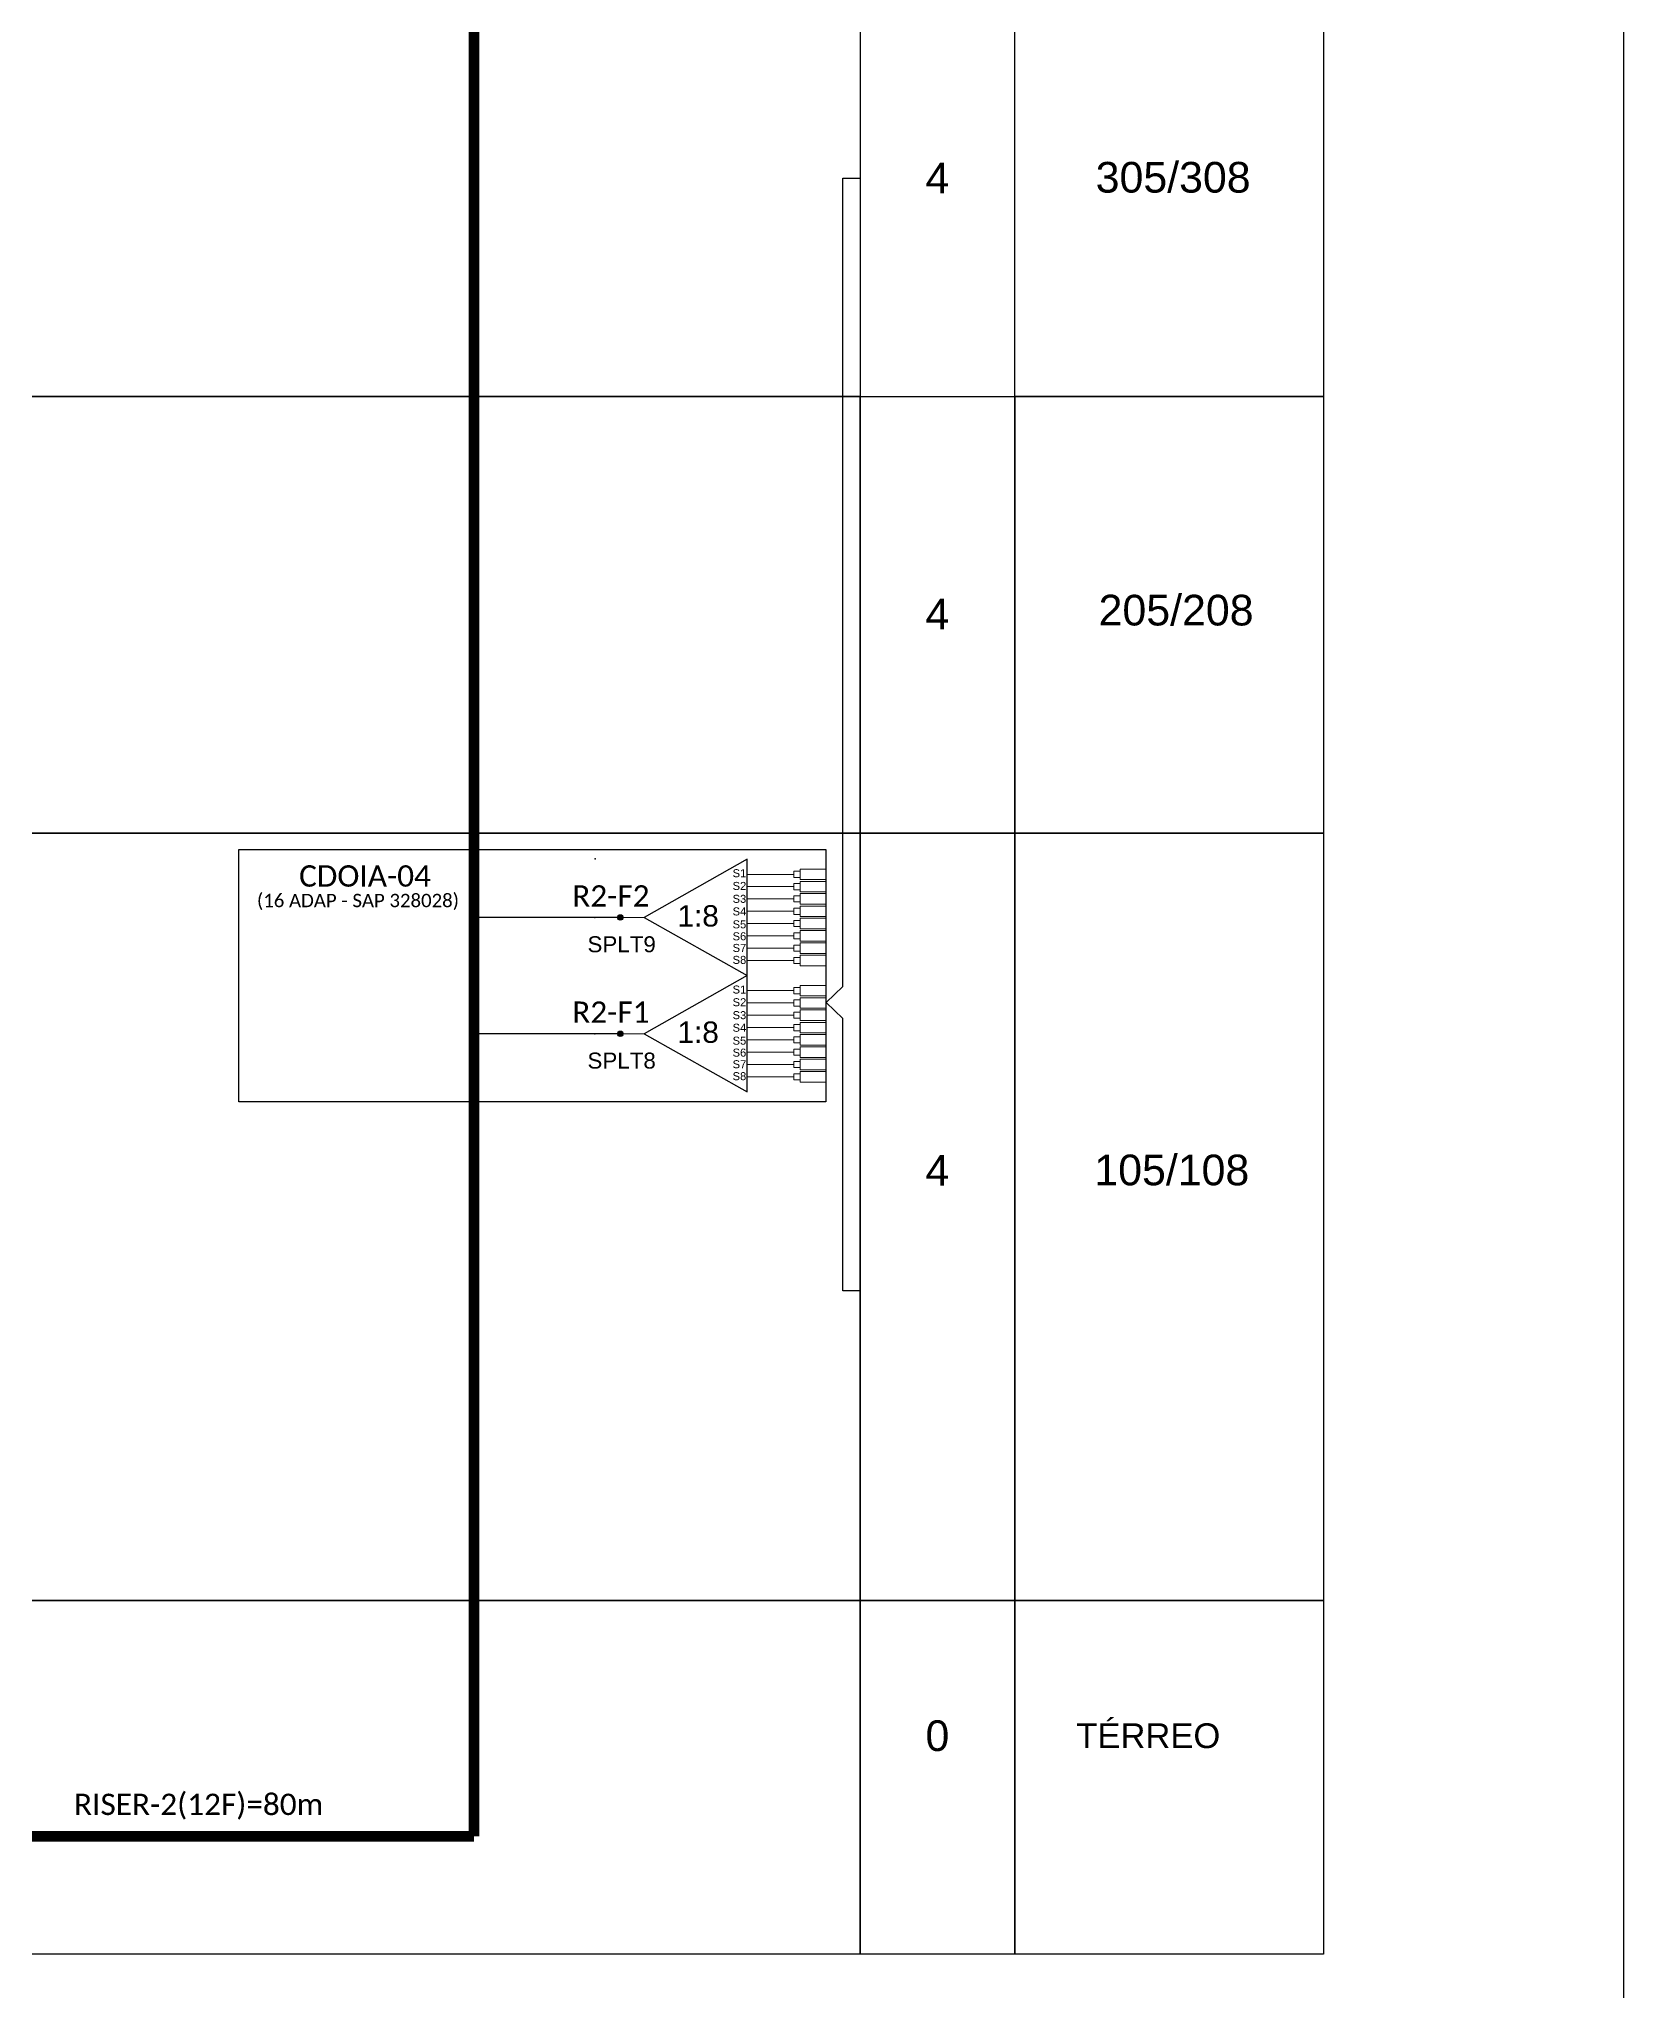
# Model space of a CAD drawing. Header units: millimetres. Extents: x 685560 to 956314, y 7459598 to 7518998.
# Drawn here: x 944436 to 956314, y 7472597 to 7487230 of the extents above; entities that cross this region are included whole.
import ezdxf
from ezdxf.enums import TextEntityAlignment as Align

# ---------------------------------------------------------------- set-up
doc = ezdxf.new("R2010")
doc.units = ezdxf.units.MM
doc.header["$LTSCALE"] = 3
doc.styles.add('ARIAL', font='')
doc.styles.add('WMF-Calibri0', font='')
doc.styles.get('ARIAL').set_extended_font_data('Arial')
doc.styles.get('WMF-Calibri0').set_extended_font_data('Calibri')

# ---------------------------------------------------------------- blocks, each defined once
blk = doc.blocks.new('SPLT_1-8_SC-APC')
at = {"color": 1}
blk.add_lwpolyline([(-7.37, -2.1), (-17.04, -7.55), (-7.37, -13), (-7.37, -2.1)], dxfattribs=at)
at = {"color": 3, "lineweight": 0}
for points in [[(-2.99, -3.51), (-7.37, -3.51)], [(-2.41, -3.02), (-2.41, -4)], [(-2.41, -3.02), (0, -3.02)], [(-7.37, -4.66), (-2.99, -4.66)], [(-2.41, -4), (0, -4)], [(-2.41, -4.17), (-2.41, -5.16)], [(-2.41, -4.17), (0, -4.17)], [(-2.41, -5.16), (0, -5.16)], [(-2.41, -5.32), (-2.41, -6.31)], [(-2.41, -5.32), (0, -5.32)], [(-7.37, -5.82), (-2.99, -5.82)], [(-7.37, -6.97), (-2.99, -6.97)], [(-2.41, -6.31), (0, -6.31)], [(-2.41, -6.48), (-2.41, -7.46)], [(-2.41, -6.48), (0, -6.48)], [(-7.37, -8.12), (-2.99, -8.12)], [(-2.41, -7.46), (0, -7.46)], [(-2.41, -7.63), (-2.41, -8.62)], [(-2.41, -7.63), (0, -7.63)], [(-2.41, -8.62), (0, -8.62)], [(-2.41, -8.78), (-2.41, -9.77)], [(-2.41, -8.78), (0, -8.78)], [(-7.37, -9.28), (-2.99, -9.28)], [(-7.37, -10.43), (-2.99, -10.43)], [(-2.41, -9.77), (0, -9.77)], [(-2.41, -9.94), (-2.41, -10.92)], [(-2.41, -9.94), (0, -9.94)], [(-2.41, -10.92), (0, -10.92)], [(-7.37, -11.58), (-2.99, -11.58)], [(-2.41, -11.09), (-2.41, -12.08)], [(-2.41, -11.09), (0, -11.09)], [(-2.41, -12.08), (0, -12.08)]]:
    blk.add_lwpolyline(points, dxfattribs=at)
for points in [[(-2.99, -3.22), (-2.41, -3.22), (-2.41, -3.8), (-2.99, -3.8)], [(-2.99, -4.38), (-2.41, -4.38), (-2.41, -4.95), (-2.99, -4.95)], [(-2.99, -5.53), (-2.41, -5.53), (-2.41, -6.1), (-2.99, -6.1)], [(-2.99, -6.68), (-2.41, -6.68), (-2.41, -7.26), (-2.99, -7.26)], [(-2.99, -7.84), (-2.41, -7.84), (-2.41, -8.41), (-2.99, -8.41)], [(-2.99, -8.99), (-2.41, -8.99), (-2.41, -9.56), (-2.99, -9.56)], [(-2.99, -10.14), (-2.41, -10.14), (-2.41, -10.72), (-2.99, -10.72)], [(-2.99, -11.3), (-2.41, -11.3), (-2.41, -11.87), (-2.99, -11.87)]]:
    blk.add_lwpolyline(points, close=True, dxfattribs=at)
at = {"color": 1, "lineweight": 0}
blk.add_lwpolyline([(-17.04, -7.55), (-19.26, -7.55)], dxfattribs=at)
at = {"color": 1, "style": 'ARIAL'}
for s, height, p in [('S1', 0.75, (-8.74, -3.78)), ('S2', 0.75, (-8.74, -4.97)), ('S3', 0.75, (-8.74, -6.18)), ('1:8', 2, (-13.91, -8.4)), ('S4', 0.75, (-8.74, -7.36)), ('S5', 0.75, (-8.74, -8.57)), ('S6', 0.75, (-8.74, -9.69)), ('S7', 0.75, (-8.74, -10.78)), ('S8', 0.75, (-8.74, -11.9))]:
    blk.add_text(s, height=height, dxfattribs=at).set_placement(p)
blk = doc.blocks.new('A$C415C251F')
at = {"color": 3}
blk.add_point((0, 0), dxfattribs=at)
blk = doc.blocks.new('LEG_CDOIA8_C-SPLT_DIR')
at = {"color": 3}
blk.add_blockref('A$C415C251F', (0, 0), dxfattribs=at)
at = {"color": 1, "style": 'WMF-Calibri0', "flags": 4}
blk.add_attdef('CDO', (-26.84, -2.61), '', height=2, dxfattribs=at)
blk.add_attdef('MODELO', text='', height=1.5, dxfattribs=at).set_placement((-22.23, -4.54), align=Align.CENTER)
at = {"style": 'ARIAL', "flags": 4}
blk.add_attdef('SPLITAGEM', text='', height=1.5, dxfattribs=at).set_placement((-18.36, -12.59), align=Align.CENTER)
blk = doc.blocks.new('SPLITTER_')
blk.add_point((0, 0))
at = {"style": 'ARIAL', "flags": 4}
blk.add_attdef('SPLT', (0, -3.26), '', height=1.5, dxfattribs=at)

msp = doc.modelspace()

# ---------------------------------------------------------------- hatches: boundary and pattern name
h = msp.add_hatch(color=3)
h.dxf.hatch_style = 1
edge = h.paths.add_edge_path()
edge.add_arc((948792, 7480645), 20.5, 0, 360)
h = msp.add_hatch(color=3)
h.dxf.hatch_style = 1
edge = h.paths.add_edge_path()
edge.add_arc((948792, 7479773), 20.5, 0, 360)

# ---------------------------------------------------------------- linework, layer by layer
for points in [[(872214, 7459598), (956314, 7459598), (956314, 7518998), (872214, 7518998)], [(934161, 7487824), (950591, 7487824), (950591, 7484550), (934161, 7484550)], [(951748, 7487824), (954063, 7487824), (954063, 7484550), (951748, 7484550)], [(934161, 7484550), (950591, 7484550), (950591, 7481276), (934161, 7481276)], [(950591, 7484550), (951748, 7484550), (951748, 7481276), (950591, 7481276)], [(951748, 7484550), (954063, 7484550), (954063, 7481276), (951748, 7481276)], [(934161, 7481276), (950591, 7481276), (950591, 7475524), (934161, 7475524)], [(950591, 7481276), (951748, 7481276), (951748, 7475524), (950591, 7475524)], [(951748, 7481276), (954063, 7481276), (954063, 7475524), (951748, 7475524)], [(934161, 7475524), (950591, 7475524), (950591, 7472873), (934161, 7472873)], [(950591, 7475524), (951748, 7475524), (951748, 7472873), (950591, 7472873)], [(951748, 7475524), (954063, 7475524), (954063, 7472873), (951748, 7472873)]]:
    msp.add_lwpolyline(points, close=True)
at = {"color": 6, "const_width": 80}
for points in [[(947695, 7473757), (947694, 7502971)], [(943579, 7476460), (943825, 7476460), (943825, 7473757), (947695, 7473757)]]:
    msp.add_lwpolyline(points, dxfattribs=at)
at = {"color": 3}
for points in [[(950460, 7480128), (950460, 7486187), (950592, 7486187)], [(950591, 7477845), (950459, 7477845), (950460, 7479887), (950335, 7480007), (950460, 7480128), (950460, 7480128)]]:
    msp.add_lwpolyline(points, dxfattribs=at)
at = {"color": 1}
msp.add_lwpolyline([(945932, 7481154), (950333, 7481154), (950333, 7479262), (945932, 7479262)], close=True, dxfattribs=at)
at = {"color": 6}
for points in [[(948792, 7480645), (947694, 7480645)], [(948792, 7479773), (947694, 7479773)]]:
    msp.add_lwpolyline(points, dxfattribs=at)
at = {"color": 3}
for centre in [(948792, 7480645), (948792, 7479773)]:
    msp.add_circle(centre, 20.5, dxfattribs=at)

# ---------------------------------------------------------------- block references
at = {"color": 1}
ref = msp.add_blockref('LEG_CDOIA8_C-SPLT_DIR', (948605, 7481085), dxfattribs=dict(at, xscale=80.00000000001819, yscale=79.99999999992724, zscale=80))
ref.add_attrib('CDO', 'CDOIA-04', (946385, 7480876), dxfattribs={"color": 1, "height": 160, "style": 'WMF-Calibri0'})
ref.add_attrib('MODELO', '(16 ADAP - SAP 328028)', dxfattribs={"color": 1, "height": 100, "style": 'WMF-Calibri0'}).set_placement((946826, 7480722), align=Align.CENTER)
at = {"color": 3, "xscale": 80.00000000001819, "yscale": 79.99999999992724, "zscale": 80}
for p in [(950333, 7481249), (950333, 7480377)]:
    msp.add_blockref('SPLT_1-8_SC-APC', p, dxfattribs=at)
ref = msp.add_blockref('SPLITTER_', (948602, 7480645), dxfattribs=dict(xscale=80.00000000001819, yscale=79.99999999992724, zscale=80))
ref.add_attrib('SPLT', 'SPLT9', (948546, 7480384), dxfattribs={"height": 120, "style": 'ARIAL'})
ref = msp.add_blockref('SPLITTER_', (948602, 7479773), dxfattribs=dict(xscale=80.00000000001819, yscale=79.99999999992724, zscale=80))
ref.add_attrib('SPLT', 'SPLT8', (948546, 7479512), dxfattribs={"height": 120, "style": 'ARIAL'})

# ---------------------------------------------------------------- texts
at = {"style": 'ARIAL'}
for s, height, p in [('305/308', 230, (952355, 7486079)), ('205/208', 230, (952377, 7482834)), ('105/108', 230, (952345, 7478637)), ('TÉRREO', 185.4, (952210, 7474418))]:
    msp.add_text(s, height=height, dxfattribs=at).set_placement(p)
at = {"color": 6, "style": 'WMF-Calibri0'}
for s, p in [('R2-F2', (948432, 7480726)), ('R2-F1', (948432, 7479855)), ('RISER-2(12F)=80m', (944698, 7473916))]:
    msp.add_text(s, height=160, dxfattribs=at).set_placement(p)
at = {"style": 'ARIAL', "flags": 12}
for tag, p in [('4', (951169, 7486188)), ('4', (951169, 7482919)), ('4', (951169, 7478749)), ('0', (951169, 7474511))]:
    msp.add_attdef(tag, text='XX', height=230, dxfattribs=at).set_placement(p, align=Align.MIDDLE_CENTER)

doc.saveas('drawing.dxf')
